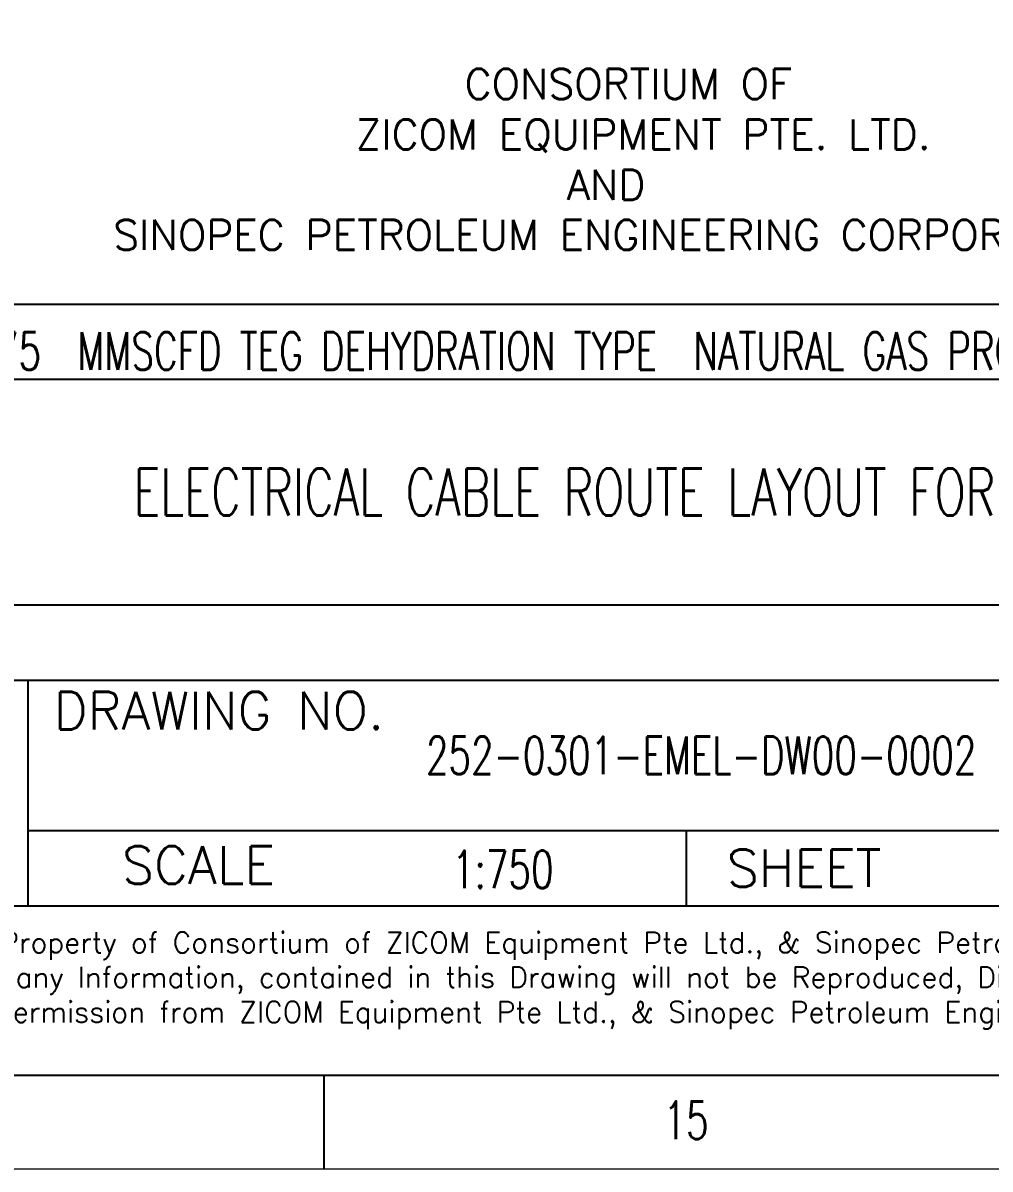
# Model space of a CAD drawing. Header units: inches. Extents: x 19 to 1016051, y 34 to 210034.
# Drawn here: x 251884 to 277600, y 34 to 30507 of the extents above; entities that cross this region are included whole.
import ezdxf
from ezdxf.enums import TextEntityAlignment as Align

# ---------------------------------------------------------------- set-up
doc = ezdxf.new("R2010")
doc.units = ezdxf.units.IN
doc.header["$MEASUREMENT"] = 0
doc.layers.add('CABLE TRAY POWER', color=3, linetype='Continuous')
doc.layers.add('TEG BORDER', color=7, linetype='Continuous')
doc.styles.add('HZTXT', font='txt_qlt.shx', dxfattribs={"width": 0.7, "bigfont": 'hztxt.shx'})
doc.styles.add('TEG BORDER', font='txt_qlt.shx', dxfattribs={"width": 0.7, "bigfont": 'hztxt.shx'})

msp = doc.modelspace()

# ---------------------------------------------------------------- linework, layer by layer
for p, q in [((244519, 2534), (294519, 2534)), ((259894, 34), (259894, 2534))]:
    msp.add_line(p, q)
at = {"color": 5, "lineweight": 15}
msp.add_lwpolyline([(19, 210034), (297019, 210034), (297019, 34), (19, 34)], close=True, dxfattribs=at)
at = {"lineweight": 9}
msp.add_lwpolyline([(2519, 207534), (294519, 207534), (294519, 2534), (2519, 2534)], close=True, dxfattribs=at)
at = {"layer": 'TEG BORDER'}
for p, q in [((244519, 23034), (294519, 23034)), ((244519, 21034), (294519, 21034)), ((244519, 15034), (294519, 15034)), ((244519, 13034), (294519, 13034)), ((252019, 13034), (252019, 7034)), ((252019, 9034), (287019, 9034)), ((269519, 9034), (269519, 7034)), ((244519, 7034), (294519, 7034)), ((244519, 7034), (294519, 7034))]:
    msp.add_line(p, q, dxfattribs=at)

# ---------------------------------------------------------------- texts
at = {"insert": (268917, 831), "char_height": 1000, "width": 1000, "attachment_point": 7, "style": 'TEG BORDER'}
msp.add_mtext('15', dxfattribs=at)
at = {"layer": 'CABLE TRAY POWER', "color": 0, "style": 'HZTXT', "width": 0.7}
for s, height, p in [('ELECTRICAL CABLE ROUTE LAYOUT FOR LOCATION J', 1250, (269919, 18034)), ('252-0301-EMEL-DW00-0002', 1000, (269919, 11034)), ('1:750', 1000, (264644, 8000))]:
    msp.add_text(s, height=height, dxfattribs=at).set_placement(p, align=Align.MIDDLE_CENTER)
at = {"layer": 'TEG BORDER', "color": 7, "style": 'TEG BORDER'}
for s, height, p in [('CONSORTIUM OF', 800, (263628, 28483)), ('ZICOM EQUIPMENT PTE. LTD.', 800, (260729, 27144)), ('AND', 800, (266346, 25805)), ('SINOPEC PETROLEUM ENGINEERING CORPORATION', 800, (254289, 24470)), ('This Drawing is Property of Consortium of ZICOM Equipment Pte Ltd., & Sinopec Petroleum Engineering', 551, (245285, 5782)), ('Corporation and any Information, contained in this Drawing will not be Reproduced, Disclosed to others without', 551, (245311, 4859)), ('Explicit Written Permission from ZICOM Equipment Pte Ltd., & Sinopec Petroleum Engineering Corporation.', 551, (245285, 3935))]:
    msp.add_text(s, height=height, dxfattribs=at).set_placement(p)
at = {"layer": 'TEG BORDER', "style": 'TEG BORDER'}
for s, p in [(' DRAWING NO.', (252019, 11725)), ('SCALE', (254514, 7616)), ('SHEET', (270595, 7534))]:
    msp.add_text(s, height=1000, dxfattribs=at).set_placement(p)
at = {"layer": 'TEG BORDER', "lineweight": 25, "insert": (244519, 22034), "char_height": 1000, "width": 50000, "attachment_point": 4, "style": 'TEG BORDER'}
msp.add_mtext('\\pi4324.9,t8619.3;2 {\\H1.5x;x\\H0.66667x; 75  MMSCFD TEG DEHYDRATION TYPE  NATURAL GAS PROCESS PLANT}', dxfattribs=at)

doc.saveas('drawing.dxf')
